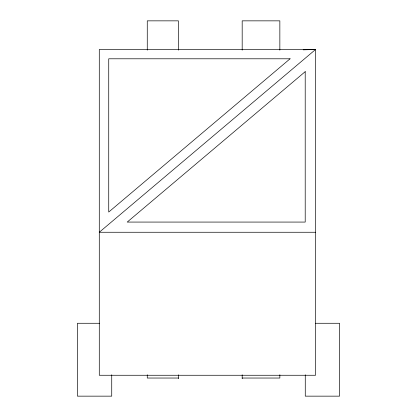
<?xml version="1.0" encoding="UTF-8"?>
<svg xmlns="http://www.w3.org/2000/svg" width="417" height="417" viewBox="0 0 417 417"><rect width="100%" height="100%" fill="white"/><g stroke="black" fill="none" stroke-linecap="round" stroke-linejoin="round"><path stroke-width="0.63" d="M303.206 49.837L315.544 49.508L315.544 375.264L99.288 375.264L99.288 49.508L315.544 49.508L99.288 232.259L315.544 232.259M99.434 323.274L77.437 323.274L77.437 396.15L111.73 396.15L111.73 374.794M315.622 323.274L339.563 323.274L339.563 396.15L305.27 396.15L305.27 374.794M178.413 378.037L147.264 378.037L147.264 374.784M242.183 378.037L279.849 378.037L279.849 374.784M279.849 50.155L279.849 20.85L242.183 20.85L242.183 50.155M242.183 374.815L242.183 378.714M178.413 50.155L178.413 20.85L147.264 20.85L147.264 50.155M178.413 374.815L178.413 378.714M290.081 58.792L108.733 212.044L108.733 58.792L290.081 58.792M305.208 71.661L127.216 222.073L305.208 222.073L305.208 71.661"/></g></svg>
